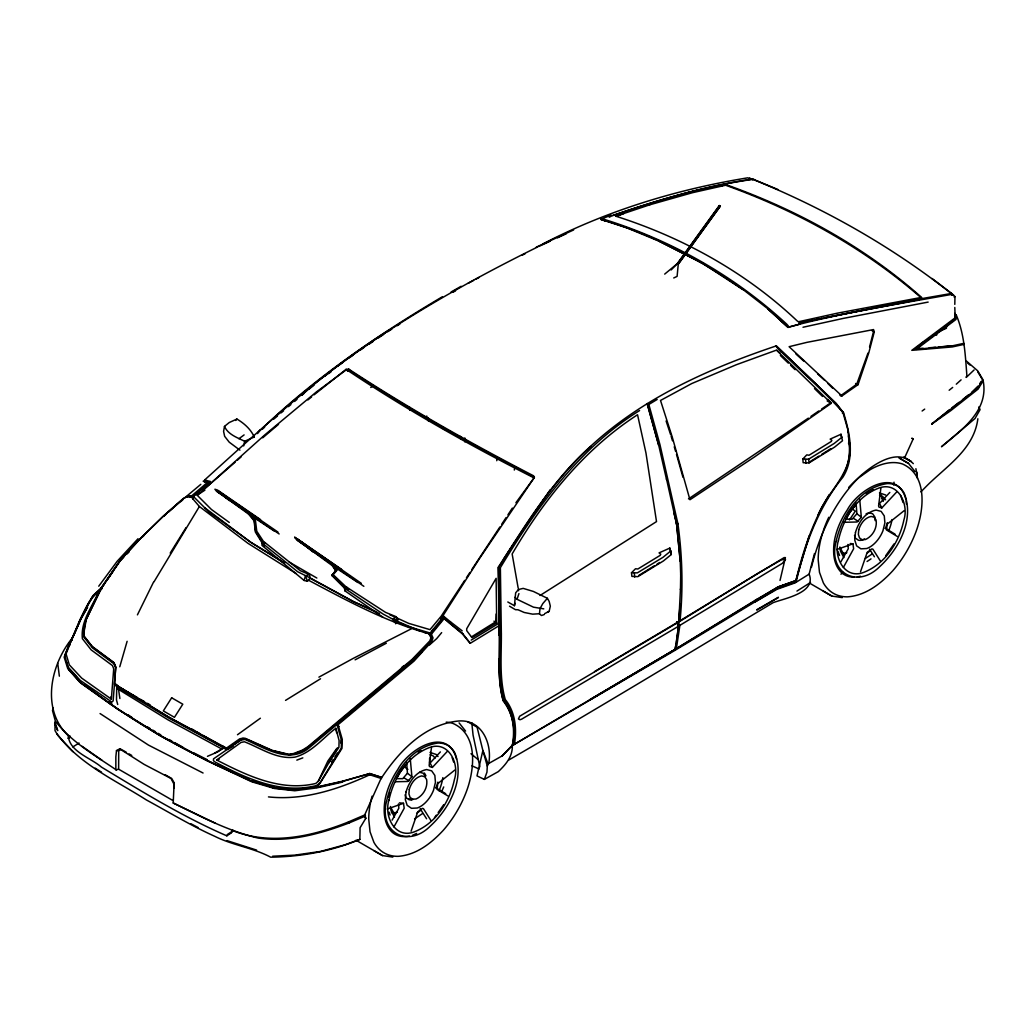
<?xml version="1.0" encoding="UTF-8"?>
<svg xmlns="http://www.w3.org/2000/svg" width="1035" height="1035" viewBox="0 0 1035 1035"><rect width="100%" height="100%" fill="white"/><g stroke="black" fill="none" stroke-linecap="round" stroke-linejoin="round"><path stroke-width="1.5" d="M680.461 588.954L678.831 621.517L676.864 623.122L519.661 716.246L518.444 718.937L519.997 719.739L521.627 719.17L678.662 626.149L676.618 622.139L678.662 626.149L675.143 649.411L512.312 745.51C516.336 730.594 512.881 713.218 503.23 700.993C497.162 679.659 499.543 657.057 499.232 635.154L498.249 567.296C525.715 524.68 552.211 480.667 590.377 446.512C642.787 397.919 709.247 368.434 776.263 345.897L836.358 403.611L843.629 413.004C849.916 433.445 855.169 457.975 842.813 477.29C818.362 507.422 804.855 544.643 796.135 582.019L777.337 588.346L674.574 650.588L512.312 745.51C512.83 756.313 505.817 764.58 498.327 771.605L484.354 779.394L476.993 775.901L482.879 750.504L477.07 727.139L467.716 721.796M498.417 567.193L499.31 634.546M639.591 410.559C578.811 448.284 536.712 507.473 500.371 567.672L501.354 634.028C501.496 655.841 499.193 678.274 505.274 699.531C515.365 711.925 517.008 729.002 514.434 744.281L512.959 744.941C515.844 729.468 513.955 712.106 503.812 699.531C498.055 678.197 500.125 655.815 499.97 633.976L498.909 566.908C526.388 524.434 552.729 480.46 590.869 446.421M118.624 769.199L115.842 769.859L115.842 756.921L116.489 750.608L119.685 748.861L121.069 749.275L118.702 750.737L118.624 769.199L172.819 800.482M680.461 589.704L680.707 574.283M923.091 348.239L915.406 348.821L955.214 318.948L955.292 314.174M56.977 733.802C79.41 764.49 115.221 780.028 146.336 799.926C169.041 812.242 191.152 825.71 214.75 836.306C232.642 845.284 252.954 847.756 270.665 857.174C301.159 856.76 331.705 851.275 359.857 839.372L360.102 827.715L365.653 818.569L364.669 814.972L381.514 777.414L369.741 773.533L342.352 781.516L343.504 780.765M954.8 304.368L954.969 296.618L953.17 294.639L951.618 294.406C896.892 304.238 841.765 312.919 787.997 327.202L768.578 309.361L742.664 289.218M954.8 307.473L955.214 318.948M496.153 614.001L495.791 621.75L471.481 636.874M341.045 743.246L341.214 740.167M317.344 786.898L343.18 781.037L369.741 773.637L381.837 777.414C399.588 750.66 425.411 723.957 459.01 720.968C481.961 719.441 492.298 743.777 488.766 763.248L487.291 766.081L486.967 772.123L484.354 779.394M337.41 747.813L318.25 781.283L315.791 783.443C280.796 791.904 247.016 775.577 216.638 759.988L241.077 742.393L244.428 741.772C260.535 748.02 277.018 759.781 295.027 757.115C311.703 752.652 322.584 738.278 335.819 728.278L336.634 732.715M507.81 601.982L514.434 605.708L515.663 592.822L518.444 589.523L523.18 588.385L533.4 591.451L547.373 598.295L549.171 601.413L550.322 606.135L549.171 611.323L544.682 613.639M123.708 557.205L120.332 560.634L101.456 588.242L86.41 619.111L83.628 633.174L83.964 637.146L92.542 647.949L114.122 663.901L115.674 668.105L114.445 684.29L116.735 686.645L116.489 700.009L117.718 704.486M117.964 686.697L117.796 688.961L167.993 719.83L221.451 748.81L223.249 747.49L168.886 718.083L116.735 686.645M165.082 774.697L171.758 778.54L174.126 782.745L173.22 802.992C200.661 816.447 227.959 830.963 257.909 838.014C288.972 842.658 320.125 833.887 348.976 823.006L365.575 815.968M243.018 738.447L227.506 748.615L223.495 747.244L168.886 717.229L116.903 685.7L114.536 683.398L115.752 667.303L113.63 662.297L92.05 646.345L83.964 636.098L84.689 624.351L86.41 618.93L101.288 588.061L120.176 560.543L141.019 537.941L163.659 515.805L183.286 498.521L186.546 496.645L192.031 496.399L193.17 499.232L199.38 506.503L247.947 543.31L295.984 573.442M114.445 684.29L113.138 700.902L111.909 702.079L80.277 680.422L67.857 666.825L64.752 655.595L80.2 619.202L88.868 602.305L92.464 596.548L101.456 588.242L104.147 584.335M678.74 620.715L680.137 604.155M589.885 699.673L676.372 648.609L679.891 625.347L678.171 622.371L680.047 620.715C683.242 588.488 682.35 555.95 677.925 523.865L659.942 444.584L648.829 404.465L647.185 403.611L658.635 445.335M893.774 485.104L894.033 482.168M977.777 371.811L983.172 380.776L978.101 389.082L950.88 410.559L931.746 424.052L949.651 409.562M544.19 614.583L541.409 615.527L539.455 613.729L540.024 608.593L542.806 603.586L547.373 598.295M676.45 642.528L678.132 628.426M431.479 747.451L429.15 765.344L429.499 766.56L432.384 767.414L447.198 751.514M880.914 487.977L878.586 505.869L878.935 507.085L881.82 507.939L896.633 492.026M232.901 830.083L231.103 833.007L226.846 835.84C183.04 816.861 142.248 791.736 101.456 767.116C90.692 757.723 69.345 751.785 68.258 735.691C40.598 709.298 50.637 663.901 72.942 637.262M204.374 482.012L204.697 479.929C263.485 426.808 321.963 372.419 389.276 330.036M512.312 745.51C515.184 730.037 513.308 712.675 503.152 700.1C499.387 686.761 499.193 672.802 499.064 659.036M224.479 426.407C227.946 434.428 237.313 437.663 244.674 441.272L254.235 436.977C250.819 429.24 244.092 423.289 236.911 419.046L229.227 422.539L224.479 426.407L223.586 431.362L224.647 436.317L229.227 442.178L239.926 450.147M514.304 470.045L514.951 466.876M946.714 327.034L947.206 324.615M675.143 649.411L777.906 586.974L795.967 580.596C802.953 550.555 813.161 520.941 829.32 494.51M243.691 445.917L244.674 441.272M396.366 778.618L402.706 778.695L407.428 773.236L406.639 762.459M395.577 781.748L407.699 781.477L411.904 776.716L410.248 758.564M674.988 649.32L676.165 643.886M845.802 519.143L852.141 519.208L856.877 513.748L856.074 502.984M843.499 522.313L857.135 521.989L861.34 517.241L859.684 499.077M755.02 601.982L776.923 589.329L795.229 582.821L809.124 574.14L814.467 553.557M437.896 782.162L436.007 787.971M887.344 522.675L885.442 528.497M496.761 460.704L497.473 457.586M777.66 587.117L795.812 580.596L809.124 535.91M388.811 797.248L389.923 792.616M345.276 588.941L331.899 575.551L335.987 570.169L331.084 563.752L331.899 563.558L337.203 570.026L333.205 574.697L348.575 589.238L347.178 589.665L332.054 574.891M514.434 605.708L515.042 603.237M798.955 323.049L907.19 301.159L950.919 293.552L951.902 293.655L951.902 294.781L951.902 293.655L932.043 278.506M869.542 347.023L873.424 331.924M780.028 580.454L785.423 557.529M841.908 395.965L789.097 346.699L806.925 342.352L873.54 329.57L874.277 331.873L868.805 352.78L858.015 384.684L841.908 395.965L839.618 394.775M767.931 308.792L787.958 327.435L788.334 325.973L786.781 324.227C735.225 276.5 672.608 240.844 605.63 219.834L603.418 219.226L602.279 219.976L605.048 220.83M811.414 567.335C819.823 533.439 835.219 500.629 860.383 475.919C873.488 464.482 897.63 447.236 913.31 463.654M119.762 666.786L127.124 641.299M53.315 707.681L52.487 710.528L55.347 721.059C71.48 742.082 94.909 755.382 116.489 770.053M304.096 580.454L305.493 575.783L309.413 574.554L310.228 577.957L307.447 581.256L304.096 580.454L261.997 545.393L261.997 542.935L264.533 542.236L300.254 570.686L309.413 574.554M977.855 418.761C974.077 448.841 947.387 465.595 927.58 485.079L920.865 491.871M543.776 608.865L533.478 607.17L517.047 599.291L518.936 593.585M411.089 831.208L417.765 811.854L422.409 808.361L423.457 808.671L430.858 820.406M860.525 571.734L867.201 552.367L871.845 548.886L872.893 549.184L880.306 560.918M339.001 726.583L336.88 724.177L341.459 740.31L341.291 748.046L320.125 782.641L316.852 785.474L317.176 786.794L293.888 789.77L273.939 787.7L250.962 780.946L205.836 759.806L159.325 734.928L116.243 708.082L79.63 682.026L67.767 668.675L64.17 657.147L69.656 642.761M331.899 575.551L335.987 570.169M498.741 625.903L470.291 643.278L462.529 633.407L449.604 623.031L443.963 617.701L443.717 616.33L430.159 633.032L430.948 637.288M913.116 439.06L911.964 438.31L913.116 439.06L904.693 457.612L911.149 461.519L903.464 457.185L904.693 457.612M71.855 639.035L66.059 653.9L69.319 664.845L81.674 678.106L111.34 699.117L113.708 668.856L112.492 665.596L91.158 649.889L82.399 638.698C80.419 621.233 92.438 606.652 98.752 591.412C84.818 602.952 80.497 622.113 72.476 637.638M867.99 353.064L856.708 384.218L840.433 395.875M226.846 835.84L227.338 834.52L233.341 830.665M72.489 638.116L80.057 620.405M931.746 424.052L977.855 387.996L982.927 379.69L977.687 370.815L966.574 361.189M441.777 791.374L443.717 786.949M72.528 637.573L81.183 618.542L87.483 607.286M842.645 475.777C850.033 463.641 850.343 449.5 848.493 435.877M318.25 781.283L327.888 760.984L336.478 748.874M100.097 591.076L101.456 588.242M137.422 614.868L153.439 582.304M80.691 618.93L93.111 595.513L101.119 587.958L120.008 560.543L140.605 538.265L163.168 516.361L183.609 498.521L187.775 496.308L191.695 495.843L207.725 482.155L210.26 481.534L204.697 479.929L204.374 481.443L209.523 482.336L201.1 489.607M951.902 293.655L951.488 294.457L953.17 294.639M231.348 832.67L231.84 831.726M396.806 777.984L399.898 772.317L406.82 763.778M846.242 518.496L849.347 512.842L856.255 504.304M395.655 623.782L397.776 619.913L396.224 616.756L385.525 612.358L346.777 587.259L344.564 588.242L344.81 590.752L382.821 617.132M393.934 826.926L404.193 808.257L403.495 803.302L387.193 809.034M818.038 515.003C827.935 490.603 854.845 471.21 849.023 442.178M843.37 567.439L853.629 548.783L852.931 543.828L836.629 549.559M344.81 590.752L346.777 587.259M392.097 820.173L398.85 808.206L398.475 803.949M840.782 562.018L848.286 548.731L847.911 544.462M80.445 619.447L87.496 607.157M189.69 497.343L192.678 496.878L210.26 481.534M114.536 683.204L117.964 685.752M153.93 581.929L199.38 506.503M170.206 553.091L186.054 527.604M440.781 619.163L479.451 558.602L534.047 477.898L533.323 475.686C470.226 443.006 408.178 408.062 348.73 369.12L346.039 369.353L314.071 394.827M503.657 559.12L506.283 555.096M328.794 762.821L338.924 747.348L339.092 740.542L335.819 728.278M331.51 762.058L333.205 759.47M334.887 756.895L337.423 753.027M464.702 580.389L441.195 616.187L429.991 629.642L408.657 623.355L389.613 614.622M466.436 577.75L469.929 572.446M471.662 569.793L499.905 526.944M507.163 553.751L550.245 489.697M501.69 524.253L506.128 517.526M507.913 514.835L512.351 508.107M849.476 519.919L855.311 511.135L851.533 508.431M69.811 643.421L71.855 639.591M449.604 623.031L450.432 621.802L443.717 616.33M966.16 376.999L966.897 375.912C965.332 355.328 964.413 333.839 956.107 314.653L956.029 319.414L916.298 349.338L952.51 345.806L963.792 343.348L963.96 344.383L952.355 346.932L911.809 350.335L954.969 317.952L954.878 313.372M978.049 386.094L971.839 392.161M979.64 383.778L981.232 381.462M107.743 579.108L113.138 571.268M257.78 432.759C312.544 379.276 376.598 335.676 442.411 296.722M434.467 817.766L436.317 815.153M438.167 812.527L443.73 804.661M885.753 555.666L894.085 543.867M677.433 263.912L719.532 205.629L720.347 206.094L678.248 264.287L677.11 276.371L673.733 277.962M678.003 264.339L720.347 206.094M671.159 269.941L677.11 263.821L719.286 205.577L720.114 206.146L719.286 205.577M515.909 502.725L534.047 477.898C469.696 445.335 406.47 409.757 346.531 369.637L316.361 391.954L264.947 434.765L202.86 490.357M98.752 586.211L117.227 561.203L138.069 538.692M431.918 631.182L433.691 628.775M257.404 433.6L260.199 429.861M400.209 771.23L405.681 764.335M850.55 510.591L855.117 504.86M235.76 420.469L236.911 419.046M430.405 634.119L431.375 634.209L444.131 618.645L443.963 617.701L430.405 634.119L431.957 638.323L430.651 641.713L412.499 660.032L308.107 747.296L303.203 750.414L293.642 754.14L289.063 754.709L271.817 750.504L244.997 738.615L240.754 739.275L227.506 748.615L168.162 716.815L116.243 685.041M441.66 632.618L436.692 638.608L429.447 645.012M440.367 751.915L430.107 762.976L432.384 767.414M889.815 492.427L879.543 503.489L881.82 507.939M809.124 574.14C816.602 592.926 784.401 598.333 773.08 602.693C685.092 655.362 597.493 708.703 508.715 760.039M126.865 553.751L129.039 551.383M802.837 459.022L806.757 454.87L809.047 455.245L831.286 441.466L831.855 440.289L830.135 439.112L841.015 434.247L842.477 440.755L834.559 447.133L809.047 462.891L803.16 462.71L802.837 459.022L808.645 459.165L834.223 443.446L842.076 437.119M70.393 641.765L72.295 639.785M502.26 755.835L512.635 745.032L502.26 755.835L488.028 763.869L482.879 750.504L487.291 766.081M966.25 377.426L974.09 369.961M127.072 553.764L129.323 551.474M631.492 572.769L635.503 568.758L637.87 568.991L660.188 555.355L660.757 554.165L659.049 552.897L669.839 548.084L671.301 554.501L663.461 560.918L637.87 576.637L631.906 576.404L631.492 572.769L637.379 572.86L663.047 557.283L670.9 550.866M142.144 537.307L144.408 535.108M180.931 501.535L183.234 499.336M185.55 497.136L200.829 484.328M956.288 384.179L961.088 379.858M163.659 516.361L165.975 514.317M168.278 512.26L182.121 499.931M262.334 429.214L264.637 427.183M235.139 462.179L197.18 495.222L211.476 509.518L229.278 522.442M237.532 460.058L241.129 456.875M262.709 437.805L278.519 424.35M422.202 651.416L388.384 681.315L350.244 712.817M340.528 721.149L336.88 724.267L338.031 724.733L413.974 661.158L431.621 641.713L433.018 637.896L431.375 634.209M775.616 346.466L776.263 345.897L816.809 384.787L835.698 403.327L842.813 412.059L848.04 430.379L849.101 443.161M317.176 786.794L316.529 787.363L316.283 785.72L317.667 785.759L320.203 782.978L341.951 748.434L342.274 739.365L338.031 724.733M193.881 495.843L198.694 491.69M301.327 395.357L313.566 385.046M342.96 719.066L347.812 714.9M273.861 419.046L277.509 415.941M281.171 412.836L283.603 410.766M288.48 406.626L290.913 404.556M294.561 401.451L297.006 399.381M301.871 395.241L304.316 393.171M309.18 389.031L314.071 385.033M915.406 348.821L923.776 341.718M273.369 418.58C351.577 347.928 442.915 293.733 537.074 247.249M307.938 399.924L311.626 396.871M664.69 274.107L677.11 263.821M401.567 667.601L404.038 665.583M962.563 399.652L968.359 394.969M949.16 390.247L952.679 387.426M324.485 376.429L329.35 372.6M328.794 373.519L331.239 371.604M952.006 407.764L959.044 402.356M454.805 770.066L437.818 783.598L437.029 789.407L447.922 795.967M904.241 510.591L887.254 524.111L886.465 529.92L897.358 536.492M238.943 438.724L244.105 434.907M922.12 411.011L924.695 409.11M237.481 734.746L260.367 718.225M337.927 365.937L343.064 362.276M349.494 357.696L353.349 354.953M226.691 747.956L239.68 738.848L243.031 738.136L245.411 738.382L272.218 750.362L288.649 754.282L293.552 753.532L302.466 750.077L307.783 746.727L412.176 659.282L429.823 640.872L430.974 637.754L428.852 633.692C386.43 622.035 347.191 600.753 308.508 580.221M840.925 574.166L843.331 572.471M381.592 778.592L370.155 774.904L370.155 773.675L368.926 774.102L369.741 773.533M831.286 403.327L754.683 456.81L689.944 499.75L672.284 437.171L660.511 400.454L691.742 383.558L736.208 364.773L776.431 350.14L831.286 403.327L827.12 400.92M808.361 418.14L688.469 498.909M810.987 416.342L818.879 410.921M821.505 409.123L829.397 403.715M359.766 350.373L363.764 347.708M369.094 344.15L373.079 341.472M378.409 337.915L383.739 334.357M414.608 818.827L422.578 813.523M865.376 558.46L872.013 554.035M867.071 561.5L871.004 558.887M233.147 746.209L227.428 749.521L223.34 748.189L217.609 751.966L207.479 756.313M197.18 495.222L204.904 490.15M396.224 616.756L392.627 619.111L383.235 614.156L344.564 588.242M72.838 746.921L79.048 743.052M796.95 591.076L810.521 582.485M387.724 331.692L391.786 329.13M397.207 325.714L399.911 324.007M809.862 461.765L818.983 456.073M821.596 454.443L830.717 448.75M540.011 595.5L656.513 521.601L645.969 453.032L637.547 414.75C584.206 449.216 543.867 499.633 512.144 553.984L518.199 588.242M638.686 575.499L654.379 565.77M657.005 564.153L659.618 562.535M285.544 700.385L320.527 678.766M680.047 620.715L784.362 557.477M678.171 622.371L758.28 573.092L781.58 559.741L785.5 559.456L782.395 563.325L679.891 625.347L678.494 625.295M370.75 387.465L373.48 385.796M756.65 599.433L674.406 649.838L589.316 700.19M221.723 749.017L214.543 753.169M471.197 640.109L498.741 623.355M496.697 622.747L472.012 637.663L466.694 630.625L466.694 628.737L496.127 578.332L496.697 622.747L493.967 621.168M648.829 404.465L657.16 399.458M594.543 671.599L678.831 621.517M756.895 610.055L778.307 597.596M609.24 217.234L611.995 215.772C657.807 200.156 704.434 186.145 752.484 179.43L747.736 177.826C676.58 189.418 606.704 210.713 542.638 244.04M418.231 752.341L420.96 750.763M866.308 493.643L873.126 489.71M755.343 600.184L778.799 586.638M756.895 609.68L778.398 597.26M461.131 286.281L451.079 291.999M452.8 292.323L455.581 290.809M318.896 677.162L353.155 658.428L411.27 628.84M468.143 283.318L473.603 280.394M476.333 278.933L479.063 277.471M355.108 659.838L386.34 643.227M547.373 612.267L549.171 611.323M69.487 738.007L67.857 738.278M522.377 255.115L525.211 253.679M848.454 443.161L849.761 443.071M538.536 246.576L550.206 241.181M557.503 237.804L566.261 233.755M536.259 247.158L573.623 229.938M412.603 835.258L416.665 833.408M937.878 332.067L946.469 328.237M232.577 830.549C270.407 845.634 311.638 836.616 348.083 822.101L364.669 814.972L365.743 818.142M628.31 228.373L600.753 219.355L611.064 215.112M617.934 215.772L623.872 213.508M641.7 206.715L646.163 205.021M296.825 760.13L302.815 757.866M954.063 296.954L954.969 296.618M359.857 839.372L344.81 844.858L320.449 851.456L294.781 855.143L272.632 856.23M777.246 587.544L795.152 581.165L796.135 582.019M676.618 524.719L677.847 523.451L676.541 523.542L680.215 561.345M866.127 513.8L869.038 512.791L872.634 513.748L874.821 516.931L875.144 520.618M368.926 774.102L370.155 773.675L369.741 774.762C338.277 789.33 303.54 800.689 268.466 796.898M612.733 215.539C658.325 199.82 704.822 186.158 752.6 179.055L777.867 189.483M842.322 413.004L843.629 413.004M274.702 531.356L247.042 512.972L217.285 491.444L247.611 511.691L255.386 519.958L256.771 531.24L264.869 543.543M647.638 204.451L689.983 192.174M252.928 437.365L254.235 436.977M216.638 759.988L219.161 759.289M787.958 327.435L799.887 324.136M691.458 191.837L701.756 189.444M340.838 781.865L316.529 787.363L316.852 785.474C280.964 794.673 246.084 778.32 214.995 761.98L213.443 760.699L213.52 758.862L240.586 740.219L244.92 739.417C264.417 747.788 289.386 764.529 309.245 747.775L413.146 660.498L430.56 641.674L431.957 638.323L429.745 633.653L423.535 632.23M342.766 782.033L316.93 787.881L294.781 790.766L274.508 788.502L251.79 781.8L206.909 760.699L160.386 735.924L117.472 709.066L84.262 684.523M803.005 327.254L843.383 318.379L928.149 302.091M905.418 302.272L840.614 314.705M806.407 321.587L812.643 320.332M815.748 319.699L821.971 318.444M825.089 317.81L837.535 315.3M908.484 301.651L919.3 299.503M709.117 187.736L712.08 187.27M719.467 186.093L722.43 185.614M752.354 179.482L753.907 179.34M533.323 475.686L534.461 477.187C471.585 444.649 409.757 409.821 350.529 371.009L347.838 371.242L346.039 369.353M935.433 347.281L929.249 347.773M938.538 347.01L952.51 345.806M186.882 496.826L192.031 496.399M539.455 613.729L532.663 614.156L524.163 612.461L518.03 609.77L515.417 609.667L509.53 606.187M428.852 633.692L429.745 633.653M674.005 513.295L676.618 523.865L677.925 523.865M934.256 334.978L936.649 335.042L936.649 333.244M499.97 633.511L501.354 634.028M116.489 750.608L118.702 750.737M281.184 788.191L287.445 788.877M290.576 789.213L295.273 789.731M275.672 788.153L280.369 788.657M285.065 789.175L289.761 789.692M850.214 543.517L852.931 543.828M399.419 802.849L403.495 803.302M823.252 591.088L831.92 596.095L842.257 597.609M373.816 850.563L382.484 855.57L392.808 857.083M397.776 619.913L392.627 619.111L394.904 622.617M203.145 481.21L207.725 482.155M68.258 735.691L70.057 736.066M600.753 219.355C652.063 233.871 699.776 259.332 743.324 289.774M419.602 772.265L423.199 773.236L425.385 776.418M173.22 802.992L215.164 823.135M252.191 780.804L274.922 787.506M430.159 633.032L406.69 626.097L395.241 620.832M226.937 840.601L256.602 850.097M879.465 492.932L885.675 495.002M879.543 495.299L882.441 496.257L885.585 499.75M430.017 752.406L436.24 754.476L438.025 756.52M430.107 754.787L432.992 755.744L435.101 758.073M408.903 798.787L411.684 799.732M248.555 779.264C200.428 758.953 153.827 734.281 111.017 704.214M259.073 782.861L274.094 787.984M370.155 774.904L369.741 773.637M725.38 185.149C797.105 210.804 865.066 248.491 922.392 298.882M881.742 498.585L884.614 499.646M420.301 631.117L395.331 620.444M628.193 228.424L659.45 241.349L702.778 263.343M749.625 178.072L752.885 179.767M754.075 179.818C824.882 208.669 892.054 246.653 952.071 294.121M471.934 765.848L479.076 768.992M376.611 612.021L353.556 601.645L310.616 578.164M329.078 562.419L296.747 539.96L294.703 537.268L341.628 569.418M261.997 542.935L297.64 571.734L310.228 577.957M379.496 613.587L353.724 601.749L310.371 578.41M244.001 777.039L249.461 779.549M951.618 294.406L953.248 295.156M219.032 765.227L233.056 771.968M203.067 773.016L148.458 745.084L100.059 713.555M855.622 383.493L858.015 384.684M193.739 752.885L207.31 759.716M659.334 241.401L702.661 263.395L741.849 288.946M872.117 330.773L874.277 331.873M190.802 823.705L197.995 827.482M316.839 578.035L289.14 562.018M169.054 739.52L171.81 741.047M174.566 742.587L182.833 747.179M898.846 457.858L908.523 463.408L915.005 471.598M932.082 423.302L932.406 424.247M899.855 458.401L908.523 463.408M223.418 746.636L222.758 746.261L223.495 746.972M118.132 686.412L137.642 697.681M140.424 699.285L144.615 701.704M147.397 703.308L150.191 704.926M192.018 729.067L194.8 730.684M196.197 731.486L200.376 733.906M203.17 735.51L224.077 747.581M122.402 750.052L126.412 752.354M129.077 753.894L131.743 755.446M809.525 583.106L831.92 596.095M355.962 840.2L382.484 855.57M147.552 726.984L150.204 728.575M152.844 730.167L155.496 731.758M158.148 733.336L160.8 734.928M885.236 528.212L895.133 534.228M435.8 787.687L445.697 793.703M284.69 562.975L250.884 542.366L204.904 507.875M853.539 518.406L858.364 521.381M284.521 563.195L251.052 542.469L208.863 511.885L193.092 496.166M404.103 777.88L408.928 780.869M119.685 748.861L144.124 764.386L171.021 778.488L173.712 783.637M95.155 768.112L101.534 772.175M262.67 543.737L255.386 532.042L254.067 520.799L246.873 511.924L279.165 533.969M128.017 714.797L131.82 717.307M101.947 760.233L82.075 746.313M441.44 427.455L444.455 429.473M229.304 500.552L217.777 490.693L277.988 532.106M109.322 701.989L111.832 703.735M111.34 704.77L80.937 683.165L73.55 674.807M294.703 537.268L306.593 545.613M357.89 582.511L331.161 564.838L297.394 540.063L363.854 586.327M260.548 519.622L217.454 490.034L214.918 489.232L216.548 491.302L254.442 517.332M404.077 766.689L407.881 769.38M91.623 689.62L94.198 691.484M312.842 551.901L298.054 539.403L361.331 583.352M450.432 621.802L462.192 630.858M101.119 587.958L102.103 588.721M856.877 513.748L861.34 517.241M407.428 773.236L411.904 776.716M217.777 490.693L229.136 499.607M298.054 539.403L312.764 551.008M110.939 696.801L111.017 699.013M470.977 753.7L478.299 759.755L479.878 766.806M967.699 363.104L969.937 365.032M768.462 309.413L788.127 327.151M444.131 618.645L462.438 633.938L469.631 642.709M795.915 353.983L803.729 361.086M817.689 373.933L824.662 380.35M514.925 597.311L517.047 599.291M776.987 350.205L780.377 353.375M780.364 355.484L788.308 363.13M790.585 365.316L795.113 369.689M776.845 347.268C797.804 368.512 824.96 392.045 842.969 412.435M814.519 388.604L822.54 396.444M76.59 677.019L68.918 669.516L66.512 662.18M828.039 383.674L832.554 388.112M348.485 821.958L348.976 823.006M348.73 369.12L350.529 371.009M827.56 399.484L830.717 402.809M191.695 495.843L192.678 496.878M72.929 751.682L57.805 735.316L55.023 730.594L54.933 721.951L57.714 730.632L54.609 723.18M246.873 511.924L254.312 519.997L255.619 531.24L263.2 543.504M69.319 670.033L71.441 672.427M84.197 636.434L92.62 647.056L114.199 663.099L115.842 667.161M459.087 722.883L465.569 731.072M191.126 496.451L193.17 499.232M335.741 570.88L331.084 563.752M869.568 549.184L874.407 556.765M420.132 808.671L426.588 818.776M424.389 772.99L425.941 775.784M840.498 548.472L843.745 554.294M391.062 807.96L394.296 813.769M843.913 557.632L840.498 551.202L839.89 547.01M394.477 817.107L391.062 810.69L390.454 806.498M69.319 643.705L69.979 645.025M469.799 642.243L470.291 643.278M978.916 406.858L980.067 409.653L974.996 418.528L941.475 446.758C961.463 430.068 989.033 410.947 983.172 380.776M905.987 499.646C896.944 465.53 857.614 490.072 847.329 509.854A50.87 29.368 -60 0 0 834.365 540.995C832.761 551.849 833.162 564.502 841.546 572.64A50.87 29.368 -60 0 0 854.25 577.142M456.551 759.134C447.495 725.017 408.178 749.547 397.893 769.341A50.87 29.368 -60 0 0 384.929 800.482C383.325 811.324 383.726 823.989 392.11 832.114A50.87 29.368 -60 0 0 409.407 836.086M837.962 551.254L839.54 555.497M389.044 812.152L390.104 814.985M880.824 494.614L883.269 501.38M671.301 554.501L669.839 548.084M305.493 575.783L307.447 581.256M900.644 495.39L903.05 502.531M452.166 757.723L453.615 762.006M666.1 420.973L670.641 434.7M854.509 535.341L855.389 538.071L858.364 540.192A14.917 8.616 -60 0 0 864.626 538.95M405.073 794.815L405.94 797.545L408.928 799.667A14.917 8.616 -60 0 0 413.043 799.421M671.146 436.227L672.478 440.755M674.264 446.797L675.596 451.325M676.489 454.352L682.932 477.2M647.185 403.611L658.558 444.533L666.566 479.645M364.669 814.972L365.653 818.569M69.811 642.67L70.057 643.563M666.488 478.843L676.618 524.344L676.541 523.542M462.529 633.407L462.684 634.17M478.299 759.755L473.073 735.122L471.766 722.637M843.059 413.237L842.813 412.059L842.813 412.913M428.296 418.088L428.813 420.689M119.892 698.521L118.326 687.926M915.897 468.7L917.528 478.416M264.041 544.876L264.287 546.338M460.471 436.382L460.885 439.15M427.74 417.894L428.128 420.689M518.444 589.523L518.6 590.752M841.015 434.247L841.339 436.757M805.528 459.54L806.019 463.318M57.714 663.241L59.357 676.178M752.393 178.732L752.484 179.43M223.249 747.49L223.34 748.189M916.816 472.115L917.165 475.272M676.618 523.865L680.215 560.595L680.707 575.124M808.645 459.165L809.047 462.891M906.13 501.134L906.427 504.097M634.351 573.377L634.688 577.064M847.963 429.577L848.221 432.721M409.834 407.402L409.925 410.352M426.743 416.031L426.821 419.188M464.831 437.934L464.896 441.932M174.126 782.745L174.203 788.36M429.59 758.228L429.603 763.028M849.101 442.605L849.101 443.73M420.301 810.586A35.475 20.48 -60 0 1 416.652 813.316M442.864 777.621A38.062 21.981 -60 0 1 439.034 790.766M446.253 722.145A74.067 42.758 -60 0 1 453.136 723.491C477.575 734.501 474.69 767.026 467.587 788.243A74.74 43.147 -60 0 1 443.329 830.251C431.388 843.15 416.329 855.013 398.152 856.333A74.74 43.147 -60 0 1 373.907 842.335L370.051 831.817L368.732 819.228A74.067 42.758 -60 0 1 372.07 796.187M397.401 812.216A35.927 20.739 -60 0 1 391.424 812.604M869.736 551.099A35.475 20.48 -60 0 1 867.317 552.988M892.066 519.57A38.062 21.981 -60 0 1 889.078 529.816M848.648 487.498A73.614 42.5 -60 0 1 858.623 477.86L870.176 469.67A74.067 42.758 -60 0 1 902.572 464.003C927.011 475.026 924.126 507.538 917.023 528.769A74.74 43.147 -60 0 1 892.765 570.764C880.837 583.675 865.765 595.539 847.587 596.846A74.74 43.147 -60 0 1 823.342 582.847L819.487 572.329L818.18 559.754A74.067 42.758 -60 0 1 822.851 532.184M823.342 530.683A74.067 42.758 -60 0 1 828.763 517.28M860.434 576.236A50.87 29.368 -60 0 1 857.278 576.883M846.837 552.742A35.927 20.739 -60 0 1 842.283 553.233M499.31 634.08L499.232 635.154L499.31 634.08M409.278 789.356L408.928 793.91L410.054 797.39L412.603 799.162L416.018 799.007C423.224 795.734 428.05 787.337 426.601 779.446L424.686 776.716L421.711 775.914C415.229 777.246 411.05 783.353 409.278 789.356M858.714 529.881L858.364 534.422L859.503 537.915L862.039 539.688L865.454 539.533C872.66 536.246 877.486 527.85 876.05 519.971L874.122 517.241L871.147 516.426C864.665 517.772 860.486 523.878 858.714 529.881M386.598 801.129C378.422 832.062 407.57 848.726 430.198 826.202C449.475 808.438 465.245 779.057 454.805 752.859A50.21 28.993 -60 0 0 437.818 743.052C409.886 747.128 392.265 775.5 386.598 801.129M836.034 541.654C827.858 572.575 857.006 589.251 879.634 566.727C898.91 548.951 914.694 519.583 904.241 493.385A50.21 28.993 -60 0 0 887.254 483.578C859.322 487.653 841.701 516.012 836.034 541.654M406.03 791.93L405.332 799.615L407.169 805.333L411.464 808.309L417.234 808.012A21.541 12.433 -60 0 0 433.523 790.21L435.45 782.331L434.842 775.409L431.686 770.855L426.601 769.535C415.76 771.696 408.967 781.942 406.03 791.93M855.466 532.456L854.768 540.141L856.605 545.846L860.9 548.835L866.683 548.524A21.541 12.433 -60 0 0 882.958 530.735L884.886 522.856L884.278 515.922L881.121 511.381L876.05 510.061C865.195 512.209 858.403 522.468 855.466 532.456M388.966 800.068C383.726 816.033 395.008 839.307 414.259 831.868C435.916 823.459 449.824 801.504 454.443 779.446C459.682 763.481 448.401 740.206 429.15 747.658C407.467 756.042 393.636 778.048 388.966 800.068M838.402 540.593C833.162 556.558 844.444 579.833 863.695 572.381C885.352 563.984 899.26 542.029 903.891 519.971C909.118 504.006 897.85 480.732 878.586 488.171C856.902 496.554 843.085 518.561 838.402 540.593M171.668 697.784L163.336 710.916L174.449 717.333L182.794 704.201L171.668 697.784M317.667 785.759L316.529 787.363L317.667 785.759M502.661 755.421L501.846 756.08L502.661 755.421M649.851 204.775L615.592 216.25L616.252 216.341C683.074 237.662 746.002 272.503 797.079 320.837L798.386 321.781L837.535 313.139L921.577 297.381C865.157 247.339 797.765 210.105 726.855 184.954L692.518 192.691L649.851 204.775"/></g></svg>
